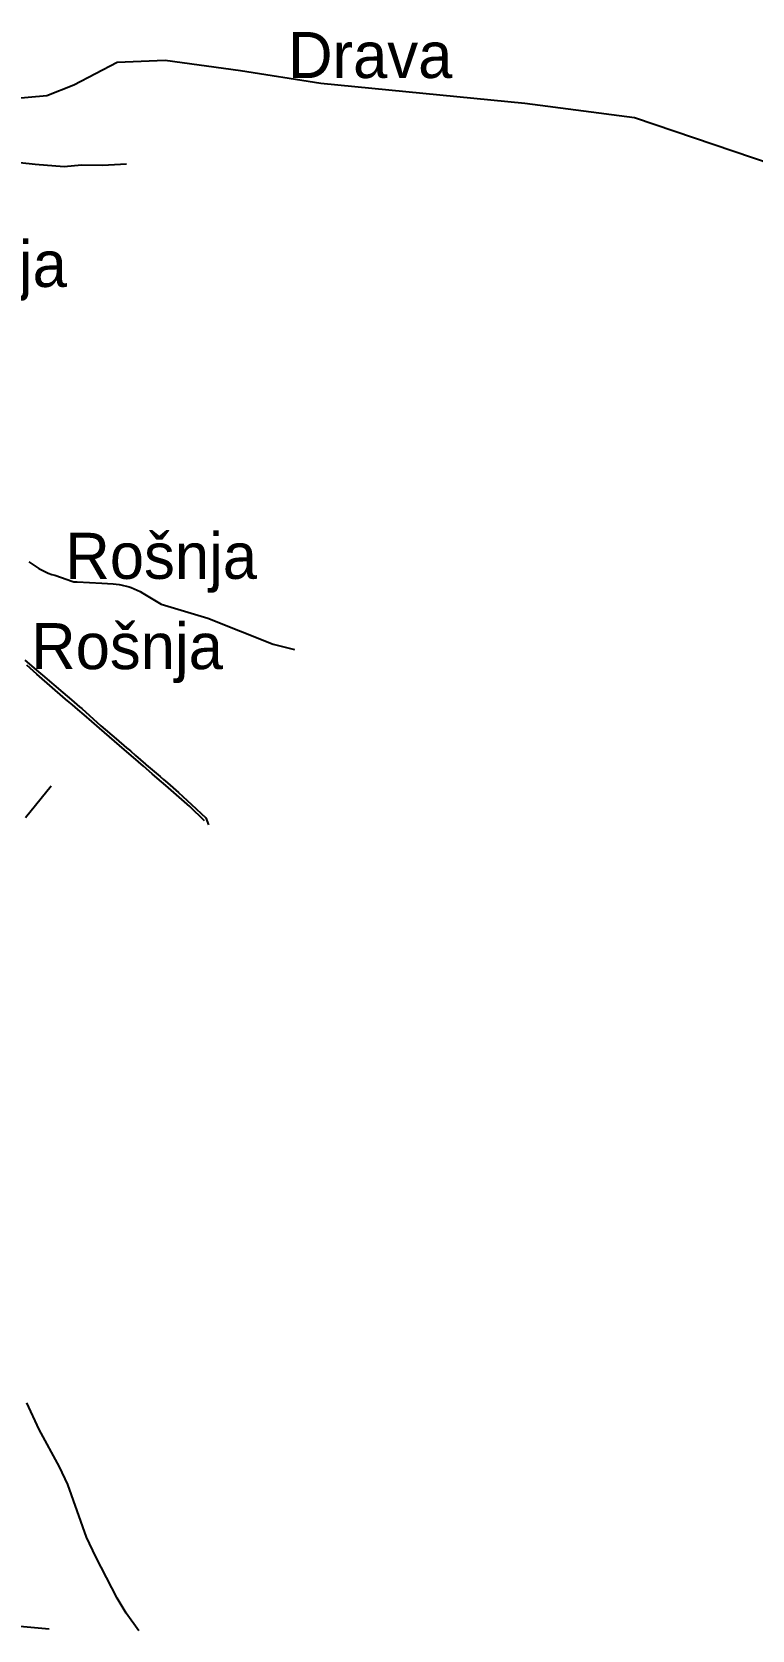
# Model space of a CAD drawing. Extents: x -8864 to 13231, y -7697 to 8949.
# Drawn here: x 4738 to 5708, y -1731 to 423 of the extents above; entities that cross this region are included whole.
import ezdxf

# ---------------------------------------------------------------- set-up
doc = ezdxf.new("R2010")
doc.units = 0
for name, color, linetype in [('OSM_HIGHWAY_CYCLEWAY', 8, 'CONTINUOUS'), ('OSM_HIGHWAY_SECONDARY', 8, 'CONTINUOUS'), ('OSM_HIGHWAY_TERTIARY', 8, 'CONTINUOUS'), ('OSM_HIGHWAY_TRACK', 8, 'CONTINUOUS'), ('OSM_LABELS', 8, 'CONTINUOUS'), ('OSM_WATERWAY_RIVER', 4, 'CONTINUOUS')]:
    doc.layers.add(name, color=color, linetype=linetype)

msp = doc.modelspace()

# ---------------------------------------------------------------- linework, layer by layer
at = {"layer": 'OSM_HIGHWAY_CYCLEWAY'}
for p, q in [((4728.361928, -423.630432), (4746.723339, -439.297797)), ((4746.723339, -439.297797), (4752.282299, -444.04582)), ((4752.282299, -444.04582), (4779.342026, -467.263321)), ((4779.342026, -467.263321), (4790.957647, -477.026235)), ((4790.957647, -477.026235), (4802.129165, -486.422207)), ((4802.129165, -486.422207), (4805.008185, -488.846256)), ((4805.008185, -488.846256), (4830.620745, -512.085996)), ((4830.620745, -512.085996), (4851.202677, -529.677033)), ((4851.202677, -529.677033), (4865.452296, -541.619368)), ((4865.452296, -541.619368), (4870.567151, -545.900373)), ((4870.567151, -545.900373), (4877.557963, -552.127289)), ((4877.557963, -552.127289), (4890.636066, -563.758278)), ((4890.636066, -563.758278), (4891.799925, -564.792391)), ((4891.799925, -564.792391), (4902.634536, -573.810299)), ((4902.634536, -573.810299), (4910.582469, -580.426398)), ((4910.582469, -580.426398), (4915.146023, -584.473893)), ((4915.146023, -584.473893), (4920.444645, -589.166319)), ((4920.444645, -589.166319), (4935.077112, -602.131647)), ((4935.077112, -602.131647), (4952.810651, -617.999163)), ((4952.810651, -617.999163), (4972.175125, -635.968263)), ((4972.175125, -635.968263), (4975.482936, -645.731178))]:
    msp.add_line(p, q, dxfattribs=at)
at = {"layer": 'OSM_HIGHWAY_SECONDARY'}
for p, q in [((4744.487505, -442.444613), (4730.881071, -430.624592)), ((4783.155196, -476.025481), (4744.487505, -442.444613)), ((4787.97143, -480.161932), (4783.155196, -476.025481)), ((4792.450756, -484.009277), (4787.97143, -480.161932)), ((4799.648307, -490.191715), (4792.450756, -484.009277)), ((4808.162856, -497.508341), (4799.648307, -490.191715)), ((4828.867299, -515.299529), (4808.162856, -497.508341)), ((4862.734072, -544.666109), (4828.867299, -515.299529)), ((4874.495176, -554.873803), (4862.734072, -544.666109)), ((4888.009726, -566.593749), (4874.495176, -554.873803)), ((4899.678946, -576.701368), (4888.009726, -566.593749)), ((4909.862714, -585.541364), (4899.678946, -576.701368)), ((4912.435456, -587.787502), (4909.862714, -585.541364)), ((4918.116926, -592.757915), (4912.435456, -587.787502)), ((4950.368078, -620.945829), (4918.116926, -592.757915)), ((4970.291511, -640.171432), (4950.368078, -620.945829))]:
    msp.add_line(p, q, dxfattribs=at)
at = {"layer": 'OSM_HIGHWAY_TERTIARY'}
for p, q in [((4733.790719, -291.263991), (4747.312926, -299.981673)), ((4747.312926, -299.981673), (4759.870355, -306.653369)), ((4759.870355, -306.653369), (4764.770815, -308.043305)), ((4764.770815, -308.043305), (4768.499758, -309.110777)), ((4768.499758, -309.110777), (4792.818291, -317.650547)), ((4792.818291, -317.650547), (4794.127633, -318.106446)), ((4794.127633, -318.106446), (4798.867296, -318.351075)), ((4798.867296, -318.351075), (4831.884145, -320.085716)), ((4831.884145, -320.085716), (4847.22871, -320.897439)), ((4847.22871, -320.897439), (4855.299155, -321.74252)), ((4855.299155, -321.74252), (4857.588589, -321.987149)), ((4857.588589, -321.987149), (4868.798391, -324.767022)), ((4868.798391, -324.767022), (4871.447702, -325.923449)), ((4871.447702, -325.923449), (4883.583998, -331.227447)), ((4883.583998, -331.227447), (4887.167459, -333.473585)), ((4887.167459, -333.473585), (4911.845869, -348.195793)), ((4911.845869, -348.195793), (4974.74021, -367.232365)), ((4974.74021, -367.232365), (5062.573298, -402.314364)), ((5062.573298, -402.314364), (5091.401785, -409.375242))]:
    msp.add_line(p, q, dxfattribs=at)
at = {"layer": 'OSM_HIGHWAY_TRACK'}
for p, q in [((4721.440029, 246.830498), (4742.044932, 244.539883)), ((4742.044932, 244.539883), (4781.263925, 241.459783)), ((4781.263925, 241.459783), (4804.724877, 243.583606)), ((4804.724877, 243.583606), (4832.741726, 243.427933)), ((4832.741726, 243.427933), (4865.345098, 245.140335)), ((4729.028085, -635.879308), (4763.79838, -592.935827)), ((4747.50435, -1460.245135), (4730.773874, -1424.41813)), ((4774.954583, -1510.583078), (4747.50435, -1460.245135)), ((4786.003589, -1534.256478), (4774.954583, -1510.583078)), ((4811.409411, -1605.287797), (4786.003589, -1534.256478)), ((4823.867299, -1631.796668), (4811.409411, -1605.287797)), ((4852.749385, -1687.360773), (4823.867299, -1631.796668)), ((4864.740198, -1707.876237), (4852.749385, -1687.360773)), ((4881.776953, -1731.549637), (4864.740198, -1707.876237)), ((4760.94233, -1729.492531), (4721.501285, -1725.545111))]:
    msp.add_line(p, q, dxfattribs=at)
at = {"layer": 'OSM_WATERWAY_RIVER'}
for p, q in [((4794.510481, 351.431566), (4852.772356, 382.076887)), ((4852.772356, 382.076887), (4917.466084, 384.979075)), ((4917.466084, 384.979075), (5018.836692, 370.812841)), ((5018.836692, 370.812841), (5126.807608, 353.788898)), ((4757.718746, 337.143018), (4794.510481, 351.431566)), ((5126.807608, 353.788898), (5401.914836, 326.801889)), ((4712.77234, 333.039925), (4757.718746, 337.143018)), ((5401.914836, 326.801889), (5549.479936, 307.576287)), ((5549.479936, 307.576287), (5736.279344, 244.339732))]:
    msp.add_line(p, q, dxfattribs=at)

# ---------------------------------------------------------------- texts
at = {"layer": 'OSM_LABELS'}
for s, p in [('Drava', (5082.859492, 360.718266)), ('Rošnja', (4526.633916, 79.207533)), ('Rošnja', (4782.842196, -314.147311)), ('Rošnja', (4736.849955, -435.809811))]:
    msp.add_text(s, height=62.042552, dxfattribs=at).set_placement(p)

doc.saveas('drawing.dxf')
